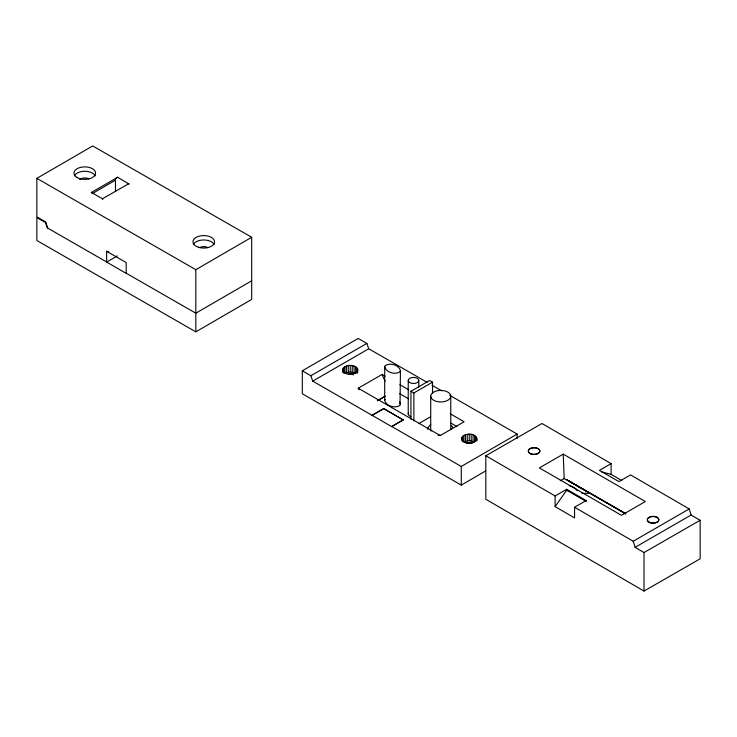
<?xml version="1.0" encoding="UTF-8"?>
<svg xmlns="http://www.w3.org/2000/svg" width="737" height="737" viewBox="0 0 737 737"><rect width="100%" height="100%" fill="white"/><g stroke="black" fill="none" stroke-linecap="round" stroke-linejoin="round"><path stroke-width="1.11" d="M342.576 369.91C344.372 363.848 356.091 363.848 357.887 369.91C356.091 375.962 344.372 375.962 342.576 369.91L342.576 372.065M461.823 437.456C461.298 444.374 473.578 444.706 476.618 439.749C477.143 432.831 464.863 432.499 461.823 437.456L461.823 440.698M384.705 366.75L385.119 365.764C389.772 362.282 399.104 364.861 400.44 370.72L400.025 405.267C395.391 408.749 386.041 406.207 384.705 400.357L384.705 366.75C386.041 372.609 395.373 375.188 400.025 371.715L400.44 370.72M384.705 400.357L385.119 399.362M555.108 506.605L566.67 490.225L566.67 489.285L555.108 495.955L555.108 506.605L574.565 517.927L574.565 507.24L586.173 500.543L586.173 501.482L566.67 490.225M91.185 192.532L117.699 177.276L129.113 184.084M47.712 228.111L45.814 222.03L36.85 216.881L36.85 178.354L92.715 145.944L251.685 237.277L251.685 299.434L195.821 331.843L36.85 240.511L36.85 217.562L45.399 222.473L47.269 227.853L106.644 261.967M92.088 193.739L115.46 180.169A5.749 3.307 59.9 0 1 117.469 177.276L117.699 177.276M195.821 331.843L195.821 269.687L251.685 237.277M251.685 280.797L195.821 313.207L126.193 273.206M485.784 470.888L461.279 485.103L302.308 393.77L302.308 370.831L358.173 338.421L366.86 343.405L368.73 348.785L427.11 382.337M377.427 400.827L385.092 396.386M418.791 423.609L430.565 416.783M461.279 485.103L461.279 466.466L517.144 434.056L449.634 395.272M108.754 251.833L106.644 251.289L106.644 262.105L117.284 255.96M302.308 370.831L310.857 375.741L366.86 343.405M310.857 375.741L312.728 381.121L368.73 348.785M359.02 389.809L358.228 388.215L382.098 374.433L385.055 376.146M377.418 400.615L385.092 396.193M410.942 419.178L410.942 391.255L429.588 380.495L432.527 382.19L432.527 393.337M372.102 415.235L383.71 408.528L403.213 419.924L391.651 426.603L312.728 381.121M372.102 415.373L383.71 408.667L403.213 419.924M410.942 391.255L413.881 392.95L432.527 382.19M391.651 426.603L403.213 419.795M563.225 454.13L539.364 467.912L621.448 515.32L645.336 501.529L563.225 454.13L564.201 478.543L589.904 493.302L581.926 493.357M625.695 513.864L567.177 479.98L625.695 513.652M611.111 463.628L599.43 470.372L618.933 481.629L630.559 474.914L689.206 508.935L691.094 515.025L700.15 520.276L700.15 558.803L644.018 591.056L485.821 499.271L485.821 455.761L541.953 423.508L611.111 463.628L611.111 474.37L621.807 480.561M574.565 507.24L633.203 541.262L689.206 508.935M633.203 541.262L635.091 547.351L691.094 515.025M560.304 480.782L564.201 478.543M635.091 547.351L644.018 552.529L700.15 520.276M128.818 183.688L102.397 198.797L91.563 192.532M355.649 366.777L355.649 373.254L350.232 371.964L344.815 373.254L344.815 366.777M474.637 435.475L474.637 441.951L469.22 440.662L463.803 441.951L463.803 435.475M601.549 471.873L611.111 474.37M432.011 385.285L441.785 390.905M36.85 178.354L195.821 269.687M399.611 393.669L408.501 398.763M450.961 423.139L456.885 426.539M106.644 262.105L126.193 273.335L126.193 262.556L106.644 251.289M391.651 426.465L461.279 466.466M567.177 479.98L625.612 513.707M399.878 384.705L408.768 389.836M450.252 413.798L464.089 421.785L440.247 435.549L358.228 388.215M566.67 489.285L586.173 500.543M485.821 455.761L555.108 495.955M102.397 198.797L102.48 198.879A4.496 2.589 59.9 0 1 102.821 199.349M399.675 401.96L400.44 404.272M382.098 374.433L383.093 376.939A21.087 12.676 62.2 0 0 385.239 381.001M115.46 180.169L115.516 191.463M644.018 552.529L644.018 591.056M517.144 434.056L517.144 438.441M476.876 438.607L476.876 440.763M476.618 437.456L476.618 440.698M475.853 436.396L475.853 440.708M473.053 434.775L473.053 441.251M471.201 434.333L471.201 440.809M469.22 434.185L469.22 440.662M467.24 434.333L467.24 440.809M465.397 434.775L465.397 441.251M462.587 436.396L462.587 441.795M450.758 396.184A10.023 5.785 0 0 1 435.724 401.186A10.023 5.785 0 0 1 435.724 391.172A10.023 5.785 0 0 1 450.758 396.184L450.758 429.56M430.712 396.184L430.712 429.56A10.023 5.785 0 0 0 431.062 431.062M418.782 380.467A5.27 3.04 0 0 1 410.877 383.102A5.27 3.04 0 0 1 410.877 377.823A5.27 3.04 0 0 1 418.782 380.467L418.782 387.165M413.881 392.95L413.881 420.864M408.234 380.467L408.234 413.982M357.629 368.758L357.629 373.079M356.865 367.699L356.865 373.097M354.064 366.077L354.064 372.553M352.212 365.635L352.212 372.111M350.232 365.488L350.232 371.964M348.251 365.635L348.251 372.111M346.399 366.077L346.399 372.553M343.599 367.699L343.599 373.097M342.834 368.758L342.834 372.001M569.194 485.72A12.686 7.324 0 0 1 577.117 490.704M79.743 179.607A5.804 3.353 0 0 1 88.873 178.907M199.663 247.604A5.804 3.353 0 0 1 207.862 247.604M74.326 175.894A10.806 6.246 0 0 1 84.773 171.27A10.806 6.246 0 0 1 95.211 175.894M193.315 244.592A10.806 6.246 0 0 1 203.762 239.967A10.806 6.246 0 0 1 214.2 244.592M410.877 416.608A5.27 3.04 -0.2 0 1 408.418 413.199M427.764 429.404A12.686 7.324 0 0 1 430.749 424.678M451.44 425.737A12.686 7.324 0 0 1 452.721 427.524M348.527 374.433A6.596 3.805 0 0 1 353.53 374.811M348.527 374A6.596 3.805 0 0 1 353.53 374.378M467.516 443.13A6.596 3.805 0 0 1 470.925 443.13M465.922 443.075A6.596 3.805 0 0 1 472.518 443.075M440.735 435.346A10.023 5.785 0 0 1 438.147 435.152M650.172 522.551A5.804 3.353 0 0 0 658.878 519.659A5.804 3.353 0 0 0 650.172 516.757A5.804 3.353 0 0 0 650.172 522.551M531.184 453.854A5.804 3.353 0 0 0 539.889 450.961A5.804 3.353 0 0 0 531.184 448.059A5.804 3.353 0 0 0 531.184 453.854M650.172 522.773A5.804 3.353 0 0 0 658.878 519.871A5.804 3.353 0 0 0 650.172 516.969A5.804 3.353 0 0 0 650.172 522.773M531.184 454.075A5.804 3.353 0 0 0 539.889 451.173A5.804 3.353 0 0 0 531.184 448.271A5.804 3.353 0 0 0 531.184 454.075M77.127 177.543A10.806 6.246 0 0 0 95.211 174.743A10.806 6.246 0 0 0 81.973 167.096A10.806 6.246 0 0 0 77.127 177.543M198.354 247.227A10.806 6.246 0 0 0 214.568 241.828A10.806 6.246 0 0 0 198.354 236.42A10.806 6.246 0 0 0 198.354 247.227"/></g></svg>
